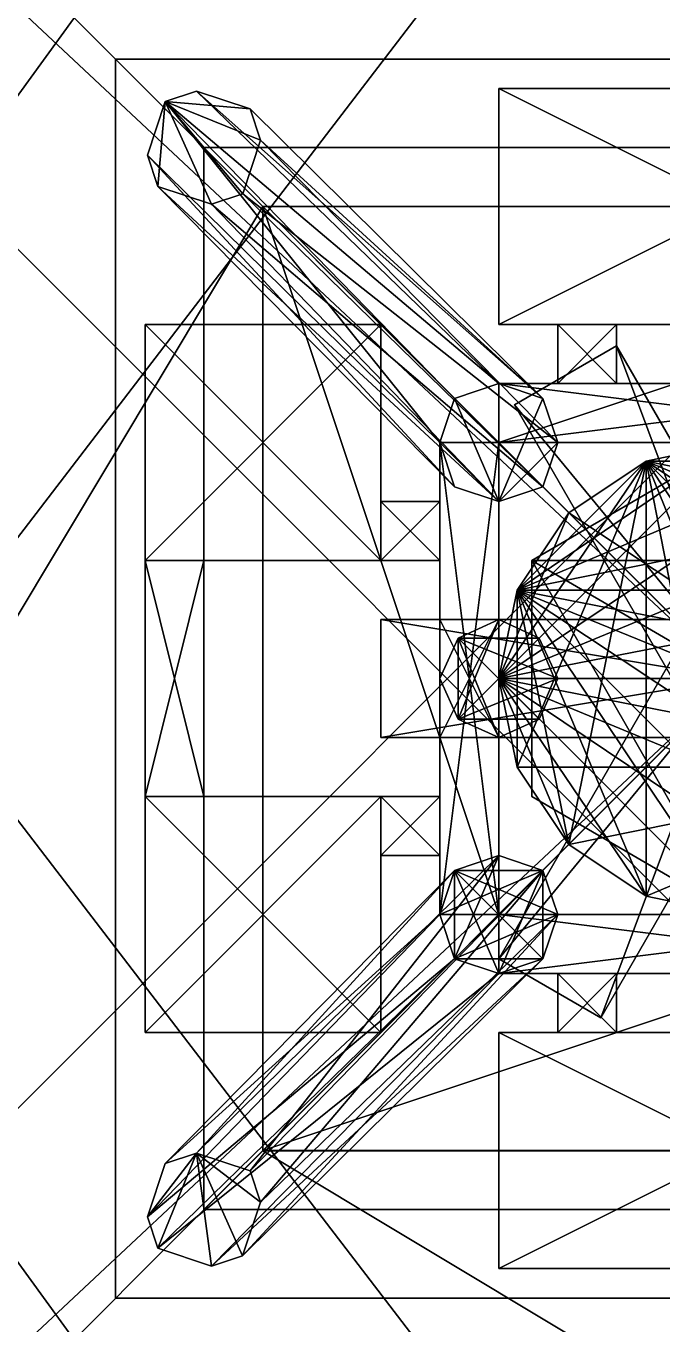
# Model space of a CAD drawing. Extents: x -4800 to 192, y -3776 to 2752.
# Drawn here: x -3776.3 to -3603.7, y 1361 to 1713 of the extents above; entities that cross this region are included whole.
import ezdxf

# ---------------------------------------------------------------- set-up
doc = ezdxf.new("R2010")
doc.units = 0

msp = doc.modelspace()

# ---------------------------------------------------------------- meshes
at = {"layer": 'OBJECT000', "color": 50}
mesh = msp.add_polyface(dxfattribs=at)
corners = [(-4793, 405, -10688), (-4793, 2667, -10688), (-4793, 2667, 4992), (-4793, 405, 4992), (-2375, 2667, -10688), (-2375, 405, -10688), (-2375, 405, 4992), (-2375, 2667, 4992), (-2453, 327, -10688), (-4715.010742, 327, -10688), (-4715.010742, 327, 4992), (-2453, 327, 4992), (-4715, 2745, -10688), (-2453, 2745, -10688), (-2453, 2745, 4992), (-4715, 2745, 4992)]
mesh.append_faces([[corners[k] for k in face] for face in [(1, 3, 0), (5, 7, 4), (9, 11, 8), (13, 15, 12), (0, 12, 1), (2, 10, 3), (1, 15, 2), (9, 3, 10), (5, 11, 6), (13, 7, 14)]], dxfattribs={"vtx0": -1})
mesh.append_faces([[corners[k] for k in face] for face in [(0, 8, 5), (0, 5, 4), (0, 4, 13), (0, 13, 12), (2, 14, 7), (2, 7, 6), (2, 6, 11), (2, 11, 10)]], dxfattribs={"vtx0": -1, "vtx2": -1})
mesh.append_faces([[corners[k] for k in face] for face in [(1, 2, 3), (5, 6, 7), (9, 10, 11), (13, 14, 15), (0, 9, 8), (2, 15, 14), (1, 12, 15), (9, 0, 3), (5, 8, 11), (13, 4, 7)]], dxfattribs={"vtx2": -1})
at = {"layer": 'OBJECT002', "color": 50}
mesh = msp.add_polyface(dxfattribs=at)
corners = [(-4715, 405, 5104), (-4715, 405, 4992), (-4715, 2667, 4992), (-4715, 2667, 5104), (-3072, 2667, 5104), (-3072, 2667, 4992), (-3072, 405, 4992), (-3072, 405, 5104)]
mesh.append_faces([[corners[k] for k in face] for face in [(1, 3, 0), (5, 7, 4), (6, 0, 7), (2, 4, 3), (1, 5, 2), (3, 7, 0)]], dxfattribs={"vtx0": -1})
mesh.append_faces([[corners[k] for k in face] for face in [(1, 2, 3), (5, 6, 7), (6, 1, 0), (2, 5, 4), (1, 6, 5), (3, 4, 7)]], dxfattribs={"vtx2": -1})
at = {"layer": 'OBJECT003', "color": 50}
mesh = msp.add_polyface(dxfattribs=at)
corners = [(-3520, 1536, 7232), (-3520, 1536, 6336), (-3525, 1512, 6336), (-3525, 1512, 7232), (-3539, 1491, 6336), (-3539, 1491, 7232), (-3560, 1477, 6336), (-3560, 1477, 7232), (-3584, 1472, 6336), (-3584, 1472, 7232), (-3608, 1477, 6336), (-3608, 1477, 7232), (-3629, 1491, 6336), (-3629, 1491, 7232), (-3643, 1512, 6336), (-3643, 1512, 7232), (-3648, 1536, 6336), (-3648, 1536, 7232), (-3643, 1560, 6336), (-3643, 1560, 7232), (-3629, 1581, 6336), (-3629, 1581, 7232), (-3608, 1595, 6336), (-3608, 1595, 7232), (-3584, 1600, 6336), (-3584, 1600, 7232), (-3539, 1581, 7232), (-3539, 1581, 6336), (-3525, 1560, 6336), (-3525, 1560, 7232), (-3560, 1595, 6336), (-3560, 1595, 7232)]
mesh.append_faces([[corners[k] for k in face] for face in [(1, 3, 0), (2, 5, 3), (4, 7, 5), (6, 9, 7), (8, 11, 9), (10, 13, 11), (12, 15, 13), (14, 17, 15), (16, 19, 17), (18, 21, 19), (20, 23, 21), (22, 25, 23), (27, 29, 26), (28, 0, 29), (24, 31, 25), (30, 26, 31), (16, 20, 18), (3, 29, 0)]], dxfattribs={"vtx0": -1})
mesh.append_faces([[corners[k] for k in face] for face in [(16, 12, 10), (16, 10, 8), (16, 8, 6), (16, 6, 4), (16, 4, 2), (16, 2, 1), (16, 1, 28), (16, 28, 27), (16, 27, 30), (16, 30, 24), (16, 24, 22), (16, 22, 20), (3, 7, 9), (3, 9, 11), (3, 11, 13), (3, 13, 15), (3, 15, 17), (3, 17, 19), (3, 19, 21), (3, 21, 23), (3, 23, 25), (3, 25, 31), (3, 31, 26), (3, 26, 29)]], dxfattribs={"vtx0": -1, "vtx2": -1})
mesh.append_faces([[corners[k] for k in face] for face in [(1, 2, 3), (2, 4, 5), (4, 6, 7), (6, 8, 9), (8, 10, 11), (10, 12, 13), (12, 14, 15), (14, 16, 17), (16, 18, 19), (18, 20, 21), (20, 22, 23), (22, 24, 25), (27, 28, 29), (28, 1, 0), (24, 30, 31), (30, 27, 26), (16, 14, 12), (3, 5, 7)]], dxfattribs={"vtx2": -1})
at = {"layer": 'OBJECT004', "color": 50}
mesh = msp.add_polyface(dxfattribs=at)
corners = [(-3648, 1536, 8128), (-3643, 1560, 8128), (-3643, 1560, 9024), (-3648, 1536, 9024), (-3629, 1581, 8128), (-3629, 1581, 9024), (-3608, 1595, 8128), (-3608, 1595, 9024), (-3584, 1600, 8128), (-3584, 1600, 9024), (-3539, 1581, 9024), (-3539, 1581, 8128), (-3525, 1560, 8128), (-3525, 1560, 9024), (-3520, 1536, 8128), (-3520, 1536, 9024), (-3560, 1595, 8128), (-3560, 1595, 9024), (-3643, 1512, 8128), (-3629, 1491, 8128), (-3608, 1477, 8128), (-3584, 1472, 8128), (-3560, 1477, 8128), (-3539, 1491, 8128), (-3525, 1512, 8128), (-3525, 1512, 9024), (-3539, 1491, 9024), (-3560, 1477, 9024), (-3584, 1472, 9024), (-3608, 1477, 9024), (-3629, 1491, 9024), (-3643, 1512, 9024)]
mesh.append_faces([[corners[k] for k in face] for face in [(1, 3, 0), (1, 5, 2), (4, 7, 5), (6, 9, 7), (11, 13, 10), (12, 15, 13), (8, 17, 9), (16, 10, 17), (6, 16, 8), (2, 31, 3), (14, 25, 15), (23, 25, 24), (22, 26, 23), (21, 27, 22), (20, 28, 21), (19, 29, 20), (18, 30, 19), (0, 31, 18)]], dxfattribs={"vtx0": -1})
mesh.append_faces([[corners[k] for k in face] for face in [(6, 1, 0), (6, 0, 18), (6, 18, 19), (6, 19, 20), (6, 20, 21), (6, 21, 22), (6, 22, 23), (6, 23, 24), (6, 24, 14), (6, 14, 12), (6, 12, 11), (6, 11, 16), (2, 7, 9), (2, 9, 17), (2, 17, 10), (2, 10, 13), (2, 13, 15), (2, 15, 25), (2, 25, 26), (2, 26, 27), (2, 27, 28), (2, 28, 29), (2, 29, 30), (2, 30, 31)]], dxfattribs={"vtx0": -1, "vtx2": -1})
mesh.append_faces([[corners[k] for k in face] for face in [(1, 2, 3), (1, 4, 5), (4, 6, 7), (6, 8, 9), (11, 12, 13), (12, 14, 15), (8, 16, 17), (16, 11, 10), (6, 4, 1), (2, 5, 7), (14, 24, 25), (23, 26, 25), (22, 27, 26), (21, 28, 27), (20, 29, 28), (19, 30, 29), (18, 31, 30), (0, 3, 31)]], dxfattribs={"vtx2": -1})
at = {"layer": 'OBJECT005', "color": 50}
mesh = msp.add_polyface(dxfattribs=at)
corners = [(-3529, 1504, 8128), (-3529, 1504, 7232), (-3584, 1472, 7232), (-3584, 1472, 8128), (-3639, 1568, 8128), (-3639, 1568, 7232), (-3584, 1600, 7232), (-3584, 1600, 8128), (-3529, 1568, 7232), (-3529, 1568, 8128), (-3639, 1504, 7232), (-3639, 1504, 8128)]
mesh.append_faces([[corners[k] for k in face] for face in [(1, 3, 0), (5, 7, 4), (6, 9, 7), (2, 11, 3), (10, 4, 11), (8, 0, 9), (5, 8, 6), (3, 9, 0)]], dxfattribs={"vtx0": -1})
mesh.append_faces([[corners[k] for k in face] for face in [(5, 2, 1), (5, 1, 8), (3, 4, 7), (3, 7, 9)]], dxfattribs={"vtx0": -1, "vtx2": -1})
mesh.append_faces([[corners[k] for k in face] for face in [(1, 2, 3), (5, 6, 7), (6, 8, 9), (2, 10, 11), (10, 5, 4), (8, 1, 0), (5, 10, 2), (3, 11, 4)]], dxfattribs={"vtx2": -1})
at = {"layer": 'OBJECT006', "color": 50}
mesh = msp.add_polyface(dxfattribs=at)
corners = [(-3680, 1520, 8128), (-3680, 1520, 7232), (-3680, 1552, 7232), (-3680, 1552, 8128), (-3488, 1552, 8128), (-3488, 1552, 7232), (-3488, 1520, 7232), (-3488, 1520, 8128)]
mesh.append_faces([[corners[k] for k in face] for face in [(1, 3, 0), (5, 7, 4), (6, 0, 7), (2, 4, 3), (1, 5, 2), (3, 7, 0)]], dxfattribs={"vtx0": -1})
mesh.append_faces([[corners[k] for k in face] for face in [(1, 2, 3), (5, 6, 7), (6, 1, 0), (2, 5, 4), (1, 6, 5), (3, 4, 7)]], dxfattribs={"vtx2": -1})
at = {"layer": 'OBJECT007', "color": 50}
mesh = msp.add_polyface(dxfattribs=at)
corners = [(-3524.291016, 1610.28186, 8128), (-3524.291016, 1610.28186, 7232), (-3620.289063, 1444, 7232), (-3620.289063, 1444, 8128), (-3648, 1460, 8128), (-3648, 1460, 7232), (-3552, 1626.28125, 7232), (-3552, 1626.28125, 8128)]
mesh.append_faces([[corners[k] for k in face] for face in [(1, 3, 0), (5, 7, 4), (2, 4, 3), (6, 0, 7), (5, 1, 6), (7, 3, 4)]], dxfattribs={"vtx0": -1})
mesh.append_faces([[corners[k] for k in face] for face in [(1, 2, 3), (5, 6, 7), (2, 5, 4), (6, 1, 0), (5, 2, 1), (7, 0, 3)]], dxfattribs={"vtx2": -1})
at = {"layer": 'OBJECT008', "color": 50}
mesh = msp.add_polyface(dxfattribs=at)
corners = [(-3643.705078, 1610.28125, 7232), (-3547.705078, 1444, 7232), (-3520, 1460, 7232), (-3616, 1626.280762, 7232), (-3547.710938, 1444, 8128), (-3643.708496, 1610.279663, 8128), (-3616, 1626.28125, 8128), (-3520, 1460, 8128)]
mesh.append_faces([[corners[k] for k in face] for face in [(1, 3, 0), (5, 7, 4), (0, 4, 1), (2, 6, 3), (1, 7, 2), (3, 5, 0)]], dxfattribs={"vtx0": -1})
mesh.append_faces([[corners[k] for k in face] for face in [(1, 2, 3), (5, 6, 7), (0, 5, 4), (2, 7, 6), (1, 4, 7), (3, 6, 5)]], dxfattribs={"vtx2": -1})
at = {"layer": 'OBJECT009', "color": 50}
mesh = msp.add_polyface(dxfattribs=at)
corners = [(-3664, 1520, 6288), (-3664, 1520, 6176), (-3664, 1552, 6176), (-3664, 1552, 6288), (-3648, 1552, 6288), (-3648, 1552, 6176), (-3648, 1520, 6176), (-3648, 1520, 6288)]
mesh.append_faces([[corners[k] for k in face] for face in [(1, 3, 0), (5, 7, 4), (6, 0, 7), (2, 4, 3), (1, 5, 2), (3, 7, 0)]], dxfattribs={"vtx0": -1})
mesh.append_faces([[corners[k] for k in face] for face in [(1, 2, 3), (5, 6, 7), (6, 1, 0), (2, 5, 4), (1, 6, 5), (3, 4, 7)]], dxfattribs={"vtx2": -1})
at = {"layer": 'OBJECT010', "color": 50}
mesh = msp.add_polyface(dxfattribs=at)
corners = [(-3664, 1520, 5728), (-3664, 1520, 5632), (-3664, 1552, 5632), (-3664, 1552, 5728), (-3648, 1552, 5728), (-3648, 1552, 5632), (-3648, 1520, 5632), (-3648, 1520, 5728)]
mesh.append_faces([[corners[k] for k in face] for face in [(1, 3, 0), (5, 7, 4), (6, 0, 7), (2, 4, 3), (1, 5, 2), (3, 7, 0)]], dxfattribs={"vtx0": -1})
mesh.append_faces([[corners[k] for k in face] for face in [(1, 2, 3), (5, 6, 7), (6, 1, 0), (2, 5, 4), (1, 6, 5), (3, 4, 7)]], dxfattribs={"vtx2": -1})
at = {"layer": 'OBJECT084', "color": 50}
mesh = msp.add_polyface(dxfattribs=at)
corners = [(-3648, 1472, 6336), (-3648, 1472, 5440), (-3648, 1600, 5440), (-3648, 1600, 6336), (-3520, 1600, 6336), (-3520, 1600, 5440), (-3520, 1472, 5440), (-3520, 1472, 6336)]
mesh.append_faces([[corners[k] for k in face] for face in [(1, 3, 0), (5, 7, 4), (6, 0, 7), (2, 4, 3), (1, 5, 2), (3, 7, 0)]], dxfattribs={"vtx0": -1})
mesh.append_faces([[corners[k] for k in face] for face in [(1, 2, 3), (5, 6, 7), (6, 1, 0), (2, 5, 4), (1, 6, 5), (3, 4, 7)]], dxfattribs={"vtx2": -1})
at = {"layer": 'OBJECT085', "color": 50}
mesh = msp.add_polyface(dxfattribs=at)
corners = [(-3456, 1664, 5184), (-3712, 1664, 5184), (-3712, 1408, 5184), (-3456, 1408, 5184), (-3520, 1472, 5440), (-3648, 1472, 5440), (-3648, 1600, 5440), (-3520, 1600, 5440)]
mesh.append_faces([[corners[k] for k in face] for face in [(1, 3, 0), (5, 7, 4), (2, 4, 3), (0, 6, 1), (1, 5, 2), (3, 7, 0)]], dxfattribs={"vtx0": -1})
mesh.append_faces([[corners[k] for k in face] for face in [(1, 2, 3), (5, 6, 7), (2, 5, 4), (0, 7, 6), (1, 6, 5), (3, 4, 7)]], dxfattribs={"vtx2": -1})
at = {"layer": 'OBJECT087', "color": 50}
mesh = msp.add_polyface(dxfattribs=at)
corners = [(-3072, 576, 5104), (-4544, 576, 5104), (-4544, 576, 5120), (-3072, 576, 5120), (-4544, 2496, 5104), (-3072, 2496, 5104), (-3072, 2496, 5120), (-4544, 2496, 5120)]
mesh.append_faces([[corners[k] for k in face] for face in [(1, 3, 0), (5, 7, 4), (4, 0, 5), (2, 6, 3), (1, 7, 2), (5, 3, 6)]], dxfattribs={"vtx0": -1})
mesh.append_faces([[corners[k] for k in face] for face in [(1, 2, 3), (5, 6, 7), (4, 1, 0), (2, 7, 6), (1, 4, 7), (5, 0, 3)]], dxfattribs={"vtx2": -1})
at = {"layer": 'OBJECT089', "color": 50}
mesh = msp.add_polyface(dxfattribs=at)
corners = [(-4096, 1023.9375, 5120), (-3712, 1407.941406, 5184), (-3455.942383, 1407.942627, 5184), (-3071.942871, 1023.942627, 5120), (-3712, 1664, 5184), (-4096, 2048, 5120), (-3071.960938, 2048, 5120), (-3455.962402, 1664, 5184)]
mesh.append_faces([[corners[k] for k in face] for face in [(1, 3, 0), (5, 7, 4), (4, 0, 5), (2, 6, 3), (5, 3, 6), (1, 7, 2)]], dxfattribs={"vtx0": -1})
mesh.append_faces([[corners[k] for k in face] for face in [(1, 2, 3), (5, 6, 7), (4, 1, 0), (2, 7, 6), (5, 0, 3), (1, 4, 7)]], dxfattribs={"vtx2": -1})
at = {"layer": 'OBJECT107', "color": 50}
mesh = msp.add_polyface(dxfattribs=at)
corners = [(-3664, 1472, 6340), (-3664, 1472, 6288), (-3664, 1600, 6288), (-3664, 1600, 6340), (-3648, 1600, 6340), (-3648, 1600, 6288), (-3648, 1472, 6288), (-3648, 1472, 6340)]
mesh.append_faces([[corners[k] for k in face] for face in [(1, 3, 0), (5, 7, 4), (6, 0, 7), (2, 4, 3), (1, 5, 2), (3, 7, 0)]], dxfattribs={"vtx0": -1})
mesh.append_faces([[corners[k] for k in face] for face in [(1, 2, 3), (5, 6, 7), (6, 1, 0), (2, 5, 4), (1, 6, 5), (3, 4, 7)]], dxfattribs={"vtx2": -1})
at = {"layer": 'OBJECT108', "color": 50}
mesh = msp.add_polyface(dxfattribs=at)
corners = [(-3680, 1488, 6336), (-3680, 1488, 6328), (-3680, 1504, 6328), (-3680, 1504, 6336), (-3664, 1504, 6336), (-3664, 1504, 6328), (-3664, 1488, 6328), (-3664, 1488, 6336)]
mesh.append_faces([[corners[k] for k in face] for face in [(1, 3, 0), (5, 7, 4), (6, 0, 7), (2, 4, 3), (1, 5, 2), (3, 7, 0)]], dxfattribs={"vtx0": -1})
mesh.append_faces([[corners[k] for k in face] for face in [(1, 2, 3), (5, 6, 7), (6, 1, 0), (2, 5, 4), (1, 6, 5), (3, 4, 7)]], dxfattribs={"vtx2": -1})
at = {"layer": 'OBJECT109', "color": 50}
mesh = msp.add_polyface(dxfattribs=at)
corners = [(-3632, 1632, 6328), (-3632, 1616, 6328), (-3616, 1616, 6328), (-3616, 1632, 6328), (-3632, 1616, 6336), (-3632, 1632, 6336), (-3616, 1632, 6336), (-3616, 1616, 6336)]
mesh.append_faces([[corners[k] for k in face] for face in [(1, 3, 0), (5, 7, 4), (0, 4, 1), (2, 6, 3), (1, 7, 2), (3, 5, 0)]], dxfattribs={"vtx0": -1})
mesh.append_faces([[corners[k] for k in face] for face in [(1, 2, 3), (5, 6, 7), (0, 5, 4), (2, 7, 6), (1, 4, 7), (3, 6, 5)]], dxfattribs={"vtx2": -1})
at = {"layer": 'OBJECT116', "color": 50}
mesh = msp.add_polyface(dxfattribs=at)
corners = [(-3632, 1440, 6336), (-3632, 1440, 6328), (-3632, 1456, 6328), (-3632, 1456, 6336), (-3616, 1456, 6336), (-3616, 1456, 6328), (-3616, 1440, 6328), (-3616, 1440, 6336)]
mesh.append_faces([[corners[k] for k in face] for face in [(1, 3, 0), (5, 7, 4), (6, 0, 7), (2, 4, 3), (1, 5, 2), (3, 7, 0)]], dxfattribs={"vtx0": -1})
mesh.append_faces([[corners[k] for k in face] for face in [(1, 2, 3), (5, 6, 7), (6, 1, 0), (2, 5, 4), (1, 6, 5), (3, 4, 7)]], dxfattribs={"vtx2": -1})
at = {"layer": 'OBJECT121', "color": 50}
mesh = msp.add_polyface(dxfattribs=at)
corners = [(-3648, 1488, 5440), (-3660, 1484, 5440), (-3664, 1472, 5440), (-3660, 1460, 5440), (-3648, 1456, 5440), (-3636, 1460, 5440), (-3632, 1472, 5440), (-3636, 1484, 5440), (-3648, 1456, 6340), (-3660, 1460, 6340), (-3664, 1472, 6340), (-3660, 1484, 6340), (-3648, 1488, 6340), (-3636, 1484, 6340), (-3632, 1472, 6340), (-3636, 1460, 6340)]
mesh.append_faces([[corners[k] for k in face] for face in [(1, 7, 0), (9, 15, 8), (3, 8, 4), (2, 9, 3), (1, 10, 2), (0, 11, 1), (5, 14, 6), (4, 15, 5), (7, 12, 0), (6, 13, 7)]], dxfattribs={"vtx0": -1})
mesh.append_faces([[corners[k] for k in face] for face in [(1, 3, 4), (1, 4, 5), (1, 5, 6), (1, 6, 7), (9, 11, 12), (9, 12, 13), (9, 13, 14), (9, 14, 15)]], dxfattribs={"vtx0": -1, "vtx2": -1})
mesh.append_faces([[corners[k] for k in face] for face in [(1, 2, 3), (9, 10, 11), (3, 9, 8), (2, 10, 9), (1, 11, 10), (0, 12, 11), (5, 15, 14), (4, 8, 15), (7, 13, 12), (6, 14, 13)]], dxfattribs={"vtx2": -1})
at = {"layer": 'OBJECT126', "color": 50}
mesh = msp.add_polyface(dxfattribs=at)
corners = [(-3664, 1520, 5728), (-3664, 1520, 5632), (-3664, 1552, 5632), (-3664, 1552, 5728), (-3648, 1552, 5728), (-3648, 1552, 5632), (-3648, 1520, 5632), (-3648, 1520, 5728)]
mesh.append_faces([[corners[k] for k in face] for face in [(1, 3, 0), (5, 7, 4), (6, 0, 7), (2, 4, 3), (1, 5, 2), (3, 7, 0)]], dxfattribs={"vtx0": -1})
mesh.append_faces([[corners[k] for k in face] for face in [(1, 2, 3), (5, 6, 7), (6, 1, 0), (2, 5, 4), (1, 6, 5), (3, 4, 7)]], dxfattribs={"vtx2": -1})
at = {"layer": 'OBJECT128', "color": 50}
mesh = msp.add_polyface(dxfattribs=at)
corners = [(-3648, 1632, 6336), (-3648, 1632, 6328), (-3648, 1696, 6328), (-3648, 1696, 6336), (-3520, 1696, 6336), (-3520, 1696, 6328), (-3520, 1632, 6328), (-3520, 1632, 6336)]
mesh.append_faces([[corners[k] for k in face] for face in [(1, 3, 0), (5, 7, 4), (6, 0, 7), (2, 4, 3), (1, 5, 2), (3, 7, 0)]], dxfattribs={"vtx0": -1})
mesh.append_faces([[corners[k] for k in face] for face in [(1, 2, 3), (5, 6, 7), (6, 1, 0), (2, 5, 4), (1, 6, 5), (3, 4, 7)]], dxfattribs={"vtx2": -1})
at = {"layer": 'OBJECT131', "color": 50}
mesh = msp.add_polyface(dxfattribs=at)
corners = [(-3728, 1392, 5272), (-3728, 1392, 5268), (-3728, 1680, 5268), (-3728, 1680, 5272), (-3440, 1680, 5272), (-3440, 1680, 5268), (-3440, 1392, 5268), (-3440, 1392, 5272)]
mesh.append_faces([[corners[k] for k in face] for face in [(1, 3, 0), (5, 7, 4), (6, 0, 7), (2, 4, 3), (1, 5, 2), (3, 7, 0)]], dxfattribs={"vtx0": -1})
mesh.append_faces([[corners[k] for k in face] for face in [(1, 2, 3), (5, 6, 7), (6, 1, 0), (2, 5, 4), (1, 6, 5), (3, 4, 7)]], dxfattribs={"vtx2": -1})
at = {"layer": 'OBJECT133', "color": 50}
mesh = msp.add_polyface(dxfattribs=at)
corners = [(-3648, 1552, 5728), (-3659, 1547, 5728), (-3664, 1536, 5728), (-3659, 1525, 5728), (-3648, 1520, 5728), (-3637, 1525, 5728), (-3632, 1536, 5728), (-3637, 1547, 5728), (-3648, 1520, 5824), (-3659, 1525, 5824), (-3664, 1536, 5824), (-3659, 1547, 5824), (-3648, 1552, 5824), (-3637, 1547, 5824), (-3632, 1536, 5824), (-3637, 1525, 5824)]
mesh.append_faces([[corners[k] for k in face] for face in [(1, 7, 0), (9, 15, 8), (3, 8, 4), (2, 9, 3), (1, 10, 2), (0, 11, 1), (5, 14, 6), (4, 15, 5), (7, 12, 0), (6, 13, 7)]], dxfattribs={"vtx0": -1})
mesh.append_faces([[corners[k] for k in face] for face in [(1, 3, 4), (1, 4, 5), (1, 5, 6), (1, 6, 7), (9, 11, 12), (9, 12, 13), (9, 13, 14), (9, 14, 15)]], dxfattribs={"vtx0": -1, "vtx2": -1})
mesh.append_faces([[corners[k] for k in face] for face in [(1, 2, 3), (9, 10, 11), (3, 9, 8), (2, 10, 9), (1, 11, 10), (0, 12, 11), (5, 15, 14), (4, 8, 15), (7, 13, 12), (6, 14, 13)]], dxfattribs={"vtx2": -1})
at = {"layer": 'OBJECT134', "color": 50}
mesh = msp.add_polyface(dxfattribs=at)
corners = [(-3680, 1568, 6336), (-3680, 1568, 6328), (-3680, 1584, 6328), (-3680, 1584, 6336), (-3664, 1584, 6336), (-3664, 1584, 6328), (-3664, 1568, 6328), (-3664, 1568, 6336)]
mesh.append_faces([[corners[k] for k in face] for face in [(1, 3, 0), (5, 7, 4), (6, 0, 7), (2, 4, 3), (1, 5, 2), (3, 7, 0)]], dxfattribs={"vtx0": -1})
mesh.append_faces([[corners[k] for k in face] for face in [(1, 2, 3), (5, 6, 7), (6, 1, 0), (2, 5, 4), (1, 6, 5), (3, 4, 7)]], dxfattribs={"vtx2": -1})
at = {"layer": 'OBJECT135', "color": 50}
mesh = msp.add_polyface(dxfattribs=at)
corners = [(-3752, 1704, 5204), (-3416, 1704, 5204), (-3416, 1704, 5208), (-3752, 1704, 5208), (-3752, 1368, 5204), (-3416, 1368, 5204), (-3752, 1368, 5208), (-3416, 1368, 5208)]
mesh.append_faces([[corners[k] for k in face] for face in [(1, 3, 0), (0, 5, 1), (3, 7, 6), (0, 6, 4), (1, 7, 2), (4, 7, 5)]], dxfattribs={"vtx0": -1})
mesh.append_faces([[corners[k] for k in face] for face in [(1, 2, 3), (0, 4, 5), (3, 2, 7), (0, 3, 6), (1, 5, 7), (4, 6, 7)]], dxfattribs={"vtx2": -1})
at = {"layer": 'OBJECT140', "color": 50}
mesh = msp.add_polyface(dxfattribs=at)
corners = [(-3648, 1600, 6340), (-3648, 1600, 6288), (-3648, 1616, 6288), (-3648, 1616, 6340), (-3520, 1616, 6340), (-3520, 1616, 6288), (-3520, 1600, 6288), (-3520, 1600, 6340)]
mesh.append_faces([[corners[k] for k in face] for face in [(1, 3, 0), (5, 7, 4), (6, 0, 7), (2, 4, 3), (1, 5, 2), (3, 7, 0)]], dxfattribs={"vtx0": -1})
mesh.append_faces([[corners[k] for k in face] for face in [(1, 2, 3), (5, 6, 7), (6, 1, 0), (2, 5, 4), (1, 6, 5), (3, 4, 7)]], dxfattribs={"vtx2": -1})
at = {"layer": 'OBJECT142', "color": 50}
mesh = msp.add_polyface(dxfattribs=at)
corners = [(-3712, 1408, 5344), (-3712, 1408, 5340), (-3712, 1664, 5340), (-3712, 1664, 5344), (-3456, 1664, 5344), (-3456, 1664, 5340), (-3456, 1408, 5340), (-3456, 1408, 5344)]
mesh.append_faces([[corners[k] for k in face] for face in [(1, 3, 0), (5, 7, 4), (6, 0, 7), (2, 4, 3), (1, 5, 2), (3, 7, 0)]], dxfattribs={"vtx0": -1})
mesh.append_faces([[corners[k] for k in face] for face in [(1, 2, 3), (5, 6, 7), (6, 1, 0), (2, 5, 4), (1, 6, 5), (3, 4, 7)]], dxfattribs={"vtx2": -1})
at = {"layer": 'OBJECT143', "color": 50}
mesh = msp.add_polyface(dxfattribs=at)
corners = [(-3715.492188, 1402.494141, 5136), (-3730, 1407.331543, 5136), (-3738.500244, 1404.499023, 5136), (-3743.334473, 1390, 5136), (-3740.502441, 1381.501953, 5136), (-3726, 1376.665771, 5136), (-3717.501953, 1379.496094, 5136), (-3712.664063, 1394.011719, 5136), (-3648, 1488, 5440), (-3636, 1484, 5440), (-3632, 1472, 5440), (-3636, 1460, 5440), (-3647.988281, 1456, 5440), (-3660, 1460, 5440), (-3664, 1472, 5440), (-3660, 1484, 5440)]
mesh.append_faces([[corners[k] for k in face] for face in [(1, 7, 0), (9, 15, 8), (0, 8, 1), (7, 9, 0), (6, 10, 7), (5, 11, 6), (2, 14, 3), (1, 15, 2), (4, 12, 5), (3, 13, 4)]], dxfattribs={"vtx0": -1})
mesh.append_faces([[corners[k] for k in face] for face in [(1, 3, 4), (1, 4, 5), (1, 5, 6), (1, 6, 7), (9, 11, 12), (9, 12, 13), (9, 13, 14), (9, 14, 15)]], dxfattribs={"vtx0": -1, "vtx2": -1})
mesh.append_faces([[corners[k] for k in face] for face in [(1, 2, 3), (9, 10, 11), (0, 9, 8), (7, 10, 9), (6, 11, 10), (5, 12, 11), (2, 15, 14), (1, 8, 15), (4, 13, 12), (3, 14, 13)]], dxfattribs={"vtx2": -1})
at = {"layer": 'OBJECT149', "color": 50}
mesh = msp.add_polyface(dxfattribs=at)
corners = [(-3636, 1588, 5440), (-3648, 1584, 5440), (-3648, 1584, 6340), (-3636, 1588, 6340), (-3648, 1616, 5440), (-3636, 1612, 5440), (-3636, 1612, 6340), (-3648, 1616, 6340), (-3632, 1600, 5440), (-3632, 1600, 6340), (-3660, 1588, 5440), (-3660, 1612, 5440), (-3664, 1600, 5440), (-3660, 1588, 6340), (-3664, 1600, 6340), (-3660, 1612, 6340)]
mesh.append_faces([[corners[k] for k in face] for face in [(1, 3, 0), (5, 7, 4), (5, 9, 6), (1, 12, 10), (2, 9, 3), (1, 13, 2), (12, 13, 10), (11, 14, 12), (4, 15, 11), (8, 3, 9)]], dxfattribs={"vtx0": -1})
mesh.append_faces([[corners[k] for k in face] for face in [(1, 8, 5), (1, 5, 4), (1, 4, 11), (1, 11, 12), (2, 14, 15), (2, 15, 7), (2, 7, 6), (2, 6, 9)]], dxfattribs={"vtx0": -1, "vtx2": -1})
mesh.append_faces([[corners[k] for k in face] for face in [(1, 2, 3), (5, 6, 7), (5, 8, 9), (1, 0, 8), (2, 13, 14), (1, 10, 13), (12, 14, 13), (11, 15, 14), (4, 7, 15), (8, 0, 3)]], dxfattribs={"vtx2": -1})
at = {"layer": 'OBJECT152', "color": 50}
mesh = msp.add_polyface(dxfattribs=at)
corners = [(-3648, 1376, 6336), (-3648, 1376, 6328), (-3648, 1440, 6328), (-3648, 1440, 6336), (-3520, 1440, 6336), (-3520, 1440, 6328), (-3520, 1376, 6328), (-3520, 1376, 6336)]
mesh.append_faces([[corners[k] for k in face] for face in [(1, 3, 0), (5, 7, 4), (6, 0, 7), (2, 4, 3), (1, 5, 2), (3, 7, 0)]], dxfattribs={"vtx0": -1})
mesh.append_faces([[corners[k] for k in face] for face in [(1, 2, 3), (5, 6, 7), (6, 1, 0), (2, 5, 4), (1, 6, 5), (3, 4, 7)]], dxfattribs={"vtx2": -1})
at = {"layer": 'OBJECT155', "color": 50}
mesh = msp.add_polyface(dxfattribs=at)
corners = [(-3648, 1456, 6340), (-3648, 1472, 6340), (-3520, 1472, 6340), (-3520, 1456, 6340), (-3648, 1472, 6288), (-3648, 1456, 6288), (-3520, 1456, 6288), (-3520, 1472, 6288)]
mesh.append_faces([[corners[k] for k in face] for face in [(1, 3, 0), (1, 5, 4), (3, 7, 6), (0, 6, 5), (2, 4, 7), (5, 7, 4)]], dxfattribs={"vtx0": -1})
mesh.append_faces([[corners[k] for k in face] for face in [(1, 2, 3), (1, 0, 5), (3, 2, 7), (0, 3, 6), (2, 1, 4), (5, 6, 7)]], dxfattribs={"vtx2": -1})
at = {"layer": 'OBJECT159', "color": 50}
mesh = msp.add_polyface(dxfattribs=at)
corners = [(-3664, 1520, 5920), (-3664, 1520, 5824), (-3664, 1552, 5824), (-3664, 1552, 5920), (-3648, 1552, 5920), (-3648, 1552, 5824), (-3648, 1520, 5824), (-3648, 1520, 5920)]
mesh.append_faces([[corners[k] for k in face] for face in [(1, 3, 0), (5, 7, 4), (6, 0, 7), (2, 4, 3), (1, 5, 2), (3, 7, 0)]], dxfattribs={"vtx0": -1})
mesh.append_faces([[corners[k] for k in face] for face in [(1, 2, 3), (5, 6, 7), (6, 1, 0), (2, 5, 4), (1, 6, 5), (3, 4, 7)]], dxfattribs={"vtx2": -1})
at = {"layer": 'OBJECT160', "color": 50}
mesh = msp.add_polyface(dxfattribs=at)
corners = [(-3744, 1504, 6336), (-3744, 1504, 6328), (-3744, 1568, 6328), (-3744, 1568, 6336), (-3728, 1568, 6336), (-3728, 1568, 6328), (-3728, 1504, 6328), (-3728, 1504, 6336)]
mesh.append_faces([[corners[k] for k in face] for face in [(1, 3, 0), (5, 7, 4), (6, 0, 7), (2, 4, 3), (1, 5, 2), (3, 7, 0)]], dxfattribs={"vtx0": -1})
mesh.append_faces([[corners[k] for k in face] for face in [(1, 2, 3), (5, 6, 7), (6, 1, 0), (2, 5, 4), (1, 6, 5), (3, 4, 7)]], dxfattribs={"vtx2": -1})
at = {"layer": 'OBJECT163', "color": 50}
mesh = msp.add_polyface(dxfattribs=at)
corners = [(-3744, 1440, 6336), (-3744, 1440, 6328), (-3744, 1504, 6328), (-3744, 1504, 6336), (-3680, 1504, 6336), (-3680, 1504, 6328), (-3680, 1440, 6328), (-3680, 1440, 6336)]
mesh.append_faces([[corners[k] for k in face] for face in [(1, 3, 0), (5, 7, 4), (6, 0, 7), (2, 4, 3), (1, 5, 2), (3, 7, 0)]], dxfattribs={"vtx0": -1})
mesh.append_faces([[corners[k] for k in face] for face in [(1, 2, 3), (5, 6, 7), (6, 1, 0), (2, 5, 4), (1, 6, 5), (3, 4, 7)]], dxfattribs={"vtx2": -1})
at = {"layer": 'OBJECT175', "color": 50}
mesh = msp.add_polyface(dxfattribs=at)
corners = [(-3648, 1520, 5632), (-3659, 1525, 5632), (-3664, 1536, 5632), (-3659, 1547, 5632), (-3648, 1552, 5632), (-3637, 1547, 5632), (-3632, 1536, 5632), (-3637, 1525, 5632), (-3659, 1525, 5536), (-3648, 1520, 5536), (-3664, 1536, 5536), (-3659, 1547, 5536), (-3648, 1552, 5536), (-3637, 1525, 5536), (-3632, 1536, 5536), (-3637, 1547, 5536)]
mesh.append_faces([[corners[k] for k in face] for face in [(1, 7, 0), (1, 9, 8), (2, 8, 10), (3, 10, 11), (4, 11, 12), (7, 14, 13), (0, 13, 9), (5, 12, 15), (6, 15, 14), (11, 15, 12)]], dxfattribs={"vtx0": -1})
mesh.append_faces([[corners[k] for k in face] for face in [(1, 3, 4), (1, 4, 5), (1, 5, 6), (1, 6, 7), (11, 8, 9), (11, 9, 13), (11, 13, 14), (11, 14, 15)]], dxfattribs={"vtx0": -1, "vtx2": -1})
mesh.append_faces([[corners[k] for k in face] for face in [(1, 2, 3), (1, 0, 9), (2, 1, 8), (3, 2, 10), (4, 3, 11), (7, 6, 14), (0, 7, 13), (5, 4, 12), (6, 5, 15), (11, 10, 8)]], dxfattribs={"vtx2": -1})
at = {"layer": 'OBJECT179', "color": 50}
mesh = msp.add_polyface(dxfattribs=at)
corners = [(-3648, 1552, 5536), (-3648, 1552, 5344), (-3648, 1520, 5344), (-3648, 1520, 5536), (-3664, 1520, 5344), (-3664, 1520, 5536), (-3664, 1552, 5344), (-3664, 1552, 5536)]
mesh.append_faces([[corners[k] for k in face] for face in [(1, 3, 0), (2, 5, 3), (1, 7, 6), (2, 6, 4), (0, 5, 7), (4, 7, 5)]], dxfattribs={"vtx0": -1})
mesh.append_faces([[corners[k] for k in face] for face in [(1, 2, 3), (2, 4, 5), (1, 0, 7), (2, 1, 6), (0, 3, 5), (4, 6, 7)]], dxfattribs={"vtx2": -1})
at = {"layer": 'OBJECT182', "color": 50}
mesh = msp.add_polyface(dxfattribs=at)
corners = [(-3660, 1612, 5440), (-3738.499023, 1692.499023, 5136), (-3730, 1695.33252, 5136), (-3648, 1616, 5440), (-3743.334229, 1678, 5136), (-3664, 1600, 5440), (-3740.501221, 1669.501587, 5136), (-3726, 1664.667236, 5136), (-3717.497559, 1667.500732, 5136), (-3712.665039, 1682, 5136), (-3715.499512, 1690.499268, 5136), (-3636, 1588, 5440), (-3648, 1584, 5440), (-3660, 1588, 5440), (-3636, 1612, 5440), (-3632, 1600, 5440)]
mesh.append_faces([[corners[k] for k in face] for face in [(1, 3, 0), (1, 5, 4), (1, 10, 2), (12, 15, 11), (7, 11, 8), (8, 15, 9), (9, 14, 10), (2, 14, 3), (4, 13, 6), (6, 12, 7)]], dxfattribs={"vtx0": -1})
mesh.append_faces([[corners[k] for k in face] for face in [(1, 6, 7), (1, 7, 8), (1, 8, 9), (1, 9, 10), (12, 5, 0), (12, 0, 3), (12, 3, 14), (12, 14, 15)]], dxfattribs={"vtx0": -1, "vtx2": -1})
mesh.append_faces([[corners[k] for k in face] for face in [(1, 2, 3), (1, 0, 5), (1, 4, 6), (12, 13, 5), (7, 12, 11), (8, 11, 15), (9, 15, 14), (2, 10, 14), (4, 5, 13), (6, 13, 12)]], dxfattribs={"vtx2": -1})
at = {"layer": 'OBJECT185', "color": 50}
mesh = msp.add_polyface(dxfattribs=at)
corners = [(-3744, 1568, 6336), (-3744, 1568, 6328), (-3744, 1632, 6328), (-3744, 1632, 6336), (-3680, 1632, 6336), (-3680, 1632, 6328), (-3680, 1568, 6328), (-3680, 1568, 6336)]
mesh.append_faces([[corners[k] for k in face] for face in [(1, 3, 0), (5, 7, 4), (6, 0, 7), (2, 4, 3), (1, 5, 2), (3, 7, 0)]], dxfattribs={"vtx0": -1})
mesh.append_faces([[corners[k] for k in face] for face in [(1, 2, 3), (5, 6, 7), (6, 1, 0), (2, 5, 4), (1, 6, 5), (3, 4, 7)]], dxfattribs={"vtx2": -1})

doc.saveas('drawing.dxf')
